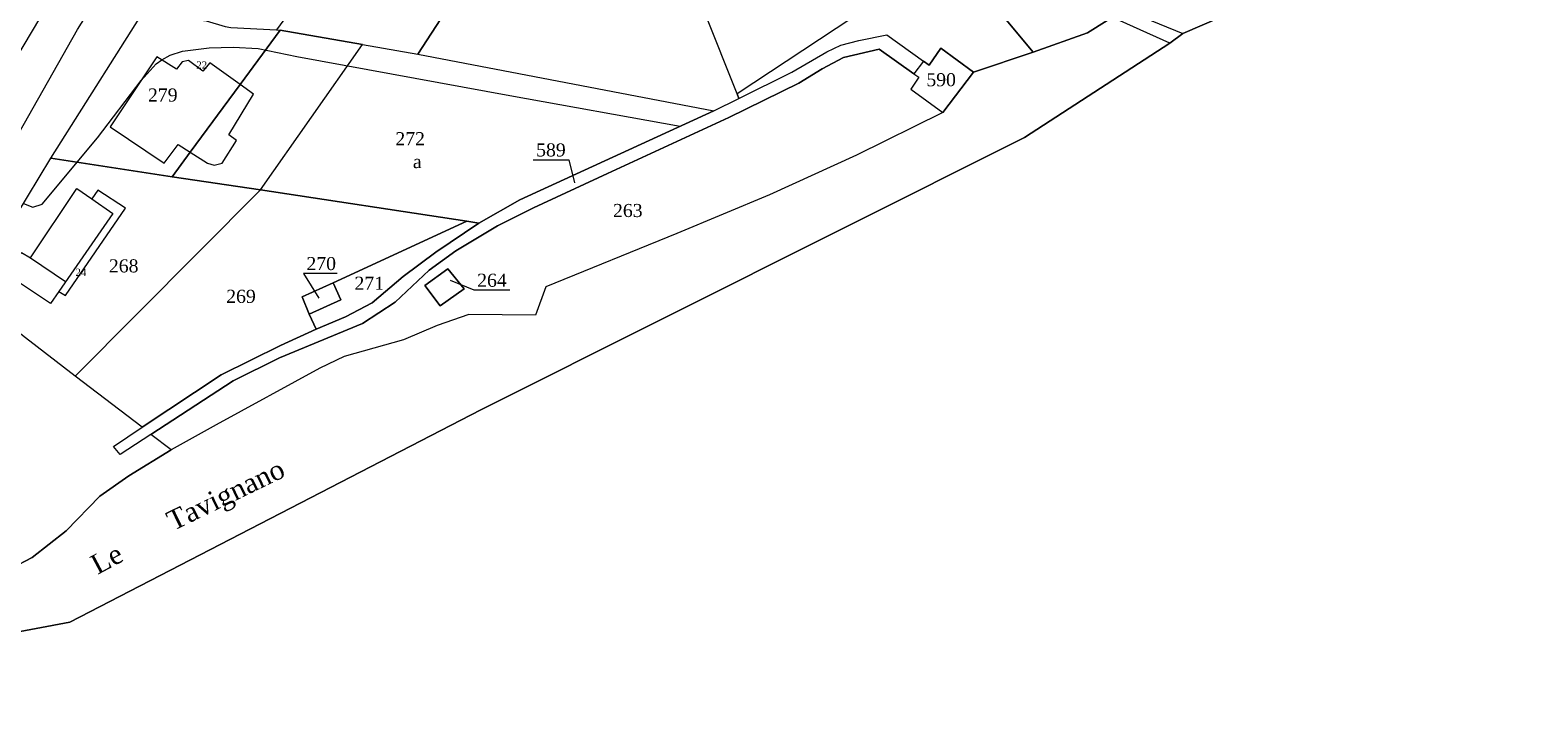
# Model space of a CAD drawing. Extents: x 1207245 to 1207999, y 6153356 to 6154119.
# Drawn here: x 1207515.9 to 1207745.1, y 6153434.3 to 6153538.1 of the extents above; entities that cross this region are included whole.
import ezdxf

# ---------------------------------------------------------------- set-up
doc = ezdxf.new("R2010")
doc.units = 0
doc.linetypes.add('CONTINU', pattern=[0])
for name, color, linetype in [('1LIEUDIT', 7, 'CONTINU'), ('1PARCELLE', 7, 'CONTINU'), ('1SECTION', 7, 'CONTINU'), ('1SUBDFISC', 7, 'CONTINU'), ('1SUBDSECT', 7, 'CONTINU'), ('1TRONFLUV', 7, 'CONTINU'), ('1TROUPARCELLE', 7, 'CONTINU'), ('1ZONCOMM', 7, 'CONTINU'), ('3BATIDUR', 7, 'CONTINU'), ('3BATILEGER', 7, 'CONTINU'), ('3CHEMIN', 7, 'CONTINU'), ('3FISCLINE', 7, 'CONTINUOUS'), ('3FLECHEPAR', 7, 'CONTINU'), ('3NUMVOIE', 7, 'CONTINU'), ('3PARCELLETEX', 7, 'CONTINU'), ('3SUBDFISCTEX', 7, 'CONTINU'), ('3TRONFLUVTEX', 7, 'CONTINU')]:
    doc.layers.add(name, color=color, linetype=linetype)
doc.styles.get("Standard").update_dxf_attribs({"font": 'Times New Roman'})

msp = doc.modelspace()

# ---------------------------------------------------------------- linework, layer by layer
at = {"layer": '1LIEUDIT'}
msp.add_lwpolyline([(1207760.18, 6153576.88), (1207726.14, 6153552.09), (1207692.52, 6153537.56), (1207690.54, 6153536.11), (1207668.28, 6153521.64), (1207584.96, 6153479.97), (1207522.04, 6153447.45), (1207457.66, 6153435.36)], dxfattribs=at)
at = {"layer": '1PARCELLE'}
for points in [[(1207725.49, 6153575.82), (1207721.75, 6153590.43), (1207692.89, 6153570.18), (1207659.84, 6153546.45), (1207669.59, 6153534.69), (1207677.92, 6153537.68), (1207721.03, 6153564.74), (1207725.49, 6153575.82)], [(1207614.26, 6153553.44), (1207615.98, 6153556.37), (1207616.98, 6153557.74), (1207618.53, 6153559.85), (1207625.2, 6153568.92), (1207627.66, 6153572.26), (1207627.86, 6153572.53), (1207633.5, 6153580.2), (1207634.35, 6153581.68), (1207634.75, 6153583.11), (1207637.65, 6153584.45), (1207639.16, 6153574.02), (1207641.13, 6153571.05), (1207650.35, 6153558.2), (1207656.99, 6153549.96), (1207624.25, 6153528.31), (1207614.26, 6153553.44)], [(1207620.67, 6153525.75), (1207624.49, 6153527.63), (1207624.25, 6153528.31), (1207614.26, 6153553.44), (1207615.98, 6153556.37), (1207616.98, 6153557.74), (1207613.39, 6153560.44), (1207590.78, 6153550.09), (1207588.65, 6153549.22), (1207585.78, 6153550.51), (1207575.32, 6153534.39), (1207620.67, 6153525.75)], [(1207554.24, 6153538.1), (1207566.86, 6153535.87), (1207575.32, 6153534.39), (1207585.78, 6153550.51), (1207568.41, 6153558.24), (1207553.67, 6153538.12), (1207554.24, 6153538.1)], [(1207659.84, 6153546.45), (1207656.99, 6153549.96), (1207624.25, 6153528.31), (1207624.49, 6153527.63), (1207632.6, 6153531.65), (1207637.97, 6153534.74), (1207640.1, 6153535.77), (1207642.86, 6153536.49), (1207647.15, 6153537.35), (1207652.78, 6153533.33), (1207653.63, 6153532.72), (1207655.45, 6153535.34), (1207660.44, 6153531.65), (1207669.59, 6153534.69), (1207659.84, 6153546.45)], [(1207503.27, 6153545.71), (1207492.88, 6153549.61), (1207486.32, 6153532.55), (1207484.23, 6153527.48), (1207473.86, 6153503.1), (1207487.81, 6153496.76), (1207488.33, 6153496.22), (1207490.49, 6153494.68), (1207517.59, 6153540.11), (1207509.62, 6153544.87), (1207503.27, 6153545.71)], [(1207537.69, 6153515.63), (1207519.12, 6153518.5), (1207535.19, 6153543.96), (1207536.45, 6153542.96), (1207540.21, 6153539.85), (1207542.9, 6153539.51), (1207545.8, 6153538.63), (1207546.68, 6153538.47), (1207553.67, 6153538.12), (1207554.24, 6153538.1), (1207548.1, 6153529.76), (1207540.47, 6153519.4), (1207537.69, 6153515.63)], [(1207534.44, 6153476.19), (1207529.76, 6153473.12), (1207528.71, 6153474.31), (1207533.11, 6153477.3), (1207545.2, 6153485.33), (1207554.28, 6153489.81), (1207559.77, 6153492.28), (1207564.26, 6153494.17), (1207568.36, 6153496.32), (1207573.1, 6153500.37), (1207578.08, 6153504.08), (1207584.67, 6153508.51), (1207590.95, 6153512.08), (1207620.67, 6153525.75), (1207624.49, 6153527.63), (1207632.6, 6153531.65), (1207637.97, 6153534.74), (1207640.1, 6153535.77), (1207642.86, 6153536.49), (1207647.15, 6153537.35), (1207652.78, 6153533.33), (1207651.31, 6153531.4), (1207645.99, 6153535.16), (1207640.53, 6153533.89), (1207637.27, 6153532.16), (1207633.69, 6153529.94), (1207622.99, 6153524.68), (1207604.4, 6153516.14), (1207593.07, 6153510.85), (1207587.51, 6153508.12), (1207581.17, 6153504.28), (1207577.07, 6153501.32), (1207571.85, 6153496.42), (1207566.85, 6153493.18), (1207554.15, 6153487.9), (1207547.06, 6153484.38), (1207534.44, 6153476.19)], [(1207551.22, 6153513.65), (1207537.69, 6153515.63), (1207540.47, 6153519.4), (1207548.1, 6153529.76), (1207554.24, 6153538.1), (1207566.86, 6153535.87), (1207575.32, 6153534.39), (1207620.67, 6153525.75), (1207590.95, 6153512.08), (1207584.67, 6153508.51), (1207582.82, 6153508.85), (1207551.22, 6153513.65)], [(1207534.44, 6153476.19), (1207547.06, 6153484.38), (1207554.15, 6153487.9), (1207566.85, 6153493.18), (1207571.85, 6153496.42), (1207577.07, 6153501.32), (1207581.17, 6153504.28), (1207587.51, 6153508.12), (1207593.07, 6153510.85), (1207604.4, 6153516.14), (1207622.99, 6153524.68), (1207633.69, 6153529.94), (1207637.27, 6153532.16), (1207640.53, 6153533.89), (1207645.99, 6153535.16), (1207651.31, 6153531.4), (1207652.07, 6153530.86), (1207650.85, 6153529.02), (1207655.77, 6153525.49), (1207642.52, 6153518.92), (1207629.18, 6153512.84), (1207615.02, 6153506.95), (1207594.94, 6153498.77), (1207593.38, 6153494.45), (1207583.14, 6153494.54), (1207578.3, 6153492.84), (1207573.12, 6153490.69), (1207564.03, 6153488.11), (1207560.33, 6153486.34), (1207544.46, 6153477.63), (1207537.56, 6153473.85), (1207534.44, 6153476.19)], [(1207652.78, 6153533.33), (1207651.31, 6153531.4), (1207652.07, 6153530.86), (1207650.85, 6153529.02), (1207655.77, 6153525.49), (1207660.44, 6153531.65), (1207655.45, 6153535.34), (1207653.63, 6153532.72), (1207652.78, 6153533.33)], [(1207522.82, 6153485.11), (1207515.24, 6153490.97), (1207507.61, 6153496.94), (1207506.58, 6153497.75), (1207519.12, 6153518.5), (1207537.69, 6153515.63), (1207551.22, 6153513.65), (1207522.82, 6153485.11)], [(1207533.11, 6153477.3), (1207522.82, 6153485.11), (1207551.22, 6153513.65), (1207582.82, 6153508.85), (1207562.38, 6153499.39), (1207557.64, 6153497.23), (1207558.69, 6153494.58), (1207559.77, 6153492.28), (1207554.28, 6153489.81), (1207545.2, 6153485.33), (1207533.11, 6153477.3)], [(1207562.38, 6153499.39), (1207582.82, 6153508.85), (1207584.67, 6153508.51), (1207578.08, 6153504.08), (1207573.1, 6153500.37), (1207568.36, 6153496.32), (1207564.26, 6153494.17), (1207559.77, 6153492.28), (1207558.69, 6153494.58), (1207563.56, 6153496.77), (1207562.38, 6153499.39)], [(1207562.38, 6153499.39), (1207563.56, 6153496.77), (1207558.69, 6153494.58), (1207557.64, 6153497.23), (1207562.38, 6153499.39)], [(1207579.94, 6153501.56), (1207576.41, 6153498.97), (1207578.77, 6153495.87), (1207582.41, 6153498.45), (1207579.94, 6153501.56)]]:
    msp.add_lwpolyline(points, close=True, dxfattribs=at)
msp.add_lwpolyline([(1207513.12, 6153455.73), (1207516.28, 6153457.35), (1207521.46, 6153461.43), (1207526.63, 6153466.75), (1207531.09, 6153469.84), (1207537.56, 6153473.85), (1207534.44, 6153476.19), (1207529.76, 6153473.12), (1207528.71, 6153474.31), (1207533.11, 6153477.3), (1207522.82, 6153485.11), (1207515.24, 6153490.97)], dxfattribs=at)
at = {"layer": '1SECTION'}
msp.add_lwpolyline([(1207760.18, 6153576.88), (1207726.14, 6153552.09), (1207692.52, 6153537.56), (1207690.54, 6153536.11), (1207668.28, 6153521.64), (1207584.96, 6153479.97), (1207522.04, 6153447.45), (1207457.66, 6153435.36)], dxfattribs=at)
at = {"layer": '1SUBDFISC'}
for points in [[(1207566.86, 6153535.87), (1207554.24, 6153538.1), (1207548.1, 6153529.76), (1207540.47, 6153519.4), (1207537.69, 6153515.63), (1207551.22, 6153513.65), (1207566.86, 6153535.87)], [(1207620.67, 6153525.75), (1207590.95, 6153512.08), (1207584.67, 6153508.51), (1207582.82, 6153508.85), (1207551.22, 6153513.65), (1207566.86, 6153535.87), (1207575.32, 6153534.39), (1207620.67, 6153525.75)]]:
    msp.add_lwpolyline(points, close=True, dxfattribs=at)
msp.add_lwpolyline([(1207513.12, 6153455.73), (1207516.28, 6153457.35), (1207521.46, 6153461.43), (1207526.63, 6153466.75), (1207531.09, 6153469.84), (1207537.56, 6153473.85), (1207534.44, 6153476.19), (1207529.76, 6153473.12), (1207528.71, 6153474.31), (1207533.11, 6153477.3), (1207522.82, 6153485.11), (1207515.24, 6153490.97)], dxfattribs=at)
at = {"layer": '1SUBDSECT'}
msp.add_lwpolyline([(1207760.18, 6153576.88), (1207726.14, 6153552.09), (1207692.52, 6153537.56), (1207690.54, 6153536.11), (1207668.28, 6153521.64), (1207584.96, 6153479.97), (1207522.04, 6153447.45), (1207457.66, 6153435.36)], dxfattribs=at)
at = {"layer": '1TRONFLUV'}
for points in [[(1207457.66, 6153435.36), (1207522.04, 6153447.45), (1207584.96, 6153479.97), (1207668.28, 6153521.64), (1207690.54, 6153536.11), (1207692.52, 6153537.56), (1207726.14, 6153552.09), (1207760.18, 6153576.88)], [(1207721.03, 6153564.74), (1207677.92, 6153537.68), (1207669.59, 6153534.69), (1207660.44, 6153531.65), (1207660.44, 6153531.65), (1207655.77, 6153525.49), (1207642.52, 6153518.92), (1207629.18, 6153512.84), (1207615.02, 6153506.95), (1207594.94, 6153498.77), (1207593.38, 6153494.45), (1207583.14, 6153494.54), (1207578.3, 6153492.84), (1207573.12, 6153490.69), (1207564.03, 6153488.11), (1207560.33, 6153486.34), (1207544.46, 6153477.63), (1207537.56, 6153473.85), (1207531.09, 6153469.84), (1207526.63, 6153466.75), (1207521.46, 6153461.43), (1207516.28, 6153457.35), (1207513.12, 6153455.73)]]:
    msp.add_lwpolyline(points, dxfattribs=at)
at = {"layer": '1TROUPARCELLE'}
msp.add_lwpolyline([(1207576.41, 6153498.97), (1207579.94, 6153501.56), (1207582.41, 6153498.45), (1207578.77, 6153495.87), (1207576.41, 6153498.97)], close=True, dxfattribs=at)
at = {"layer": '1ZONCOMM'}
msp.add_lwpolyline([(1207450.02, 6153434.29), (1207453.92, 6153438.85), (1207457.57, 6153444.26), (1207473.57, 6153454.8), (1207494.66, 6153487.86), (1207523.22, 6153538.19), (1207533.52, 6153554.5), (1207594.07, 6153627.35), (1207597.46, 6153632.4), (1207650.7, 6153703.04), (1207645.2, 6153719.33), (1207644.94, 6153747.03)], dxfattribs=at)
msp.add_lwpolyline([(1207450.02, 6153434.29), (1207453.92, 6153438.85), (1207457.57, 6153444.26), (1207473.57, 6153454.8), (1207494.66, 6153487.86), (1207523.22, 6153538.19), (1207533.52, 6153554.5), (1207594.07, 6153627.35), (1207597.46, 6153632.4), (1207650.7, 6153703.04), (1207645.2, 6153719.33), (1207644.94, 6153747.03)], dxfattribs=at)
at = {"layer": '3BATIDUR'}
for points in [[(1207528.19, 6153523.29), (1207536.5, 6153517.71), (1207538.61, 6153520.58), (1207540.47, 6153519.4), (1207548.1, 6153529.76), (1207543.48, 6153533.05), (1207542.42, 6153531.8), (1207540.2, 6153533.44), (1207539.22, 6153533.25), (1207538.36, 6153532.12), (1207535.35, 6153533.98), (1207528.19, 6153523.29)], [(1207548.1, 6153529.76), (1207540.47, 6153519.4), (1207543.09, 6153517.72), (1207544.14, 6153517.42), (1207545.38, 6153517.69), (1207547.58, 6153521.2), (1207546.36, 6153522.04), (1207550.17, 6153528.29), (1207548.1, 6153529.76)], [(1207520.34, 6153498.08), (1207519.06, 6153496.25), (1207512.46, 6153500.63), (1207514.65, 6153504.03), (1207516, 6153503.23), (1207523.1, 6153513.85), (1207525.41, 6153512.25), (1207528.59, 6153510.03), (1207520.34, 6153498.08)], [(1207562.38, 6153499.39), (1207557.64, 6153497.23), (1207558.69, 6153494.58), (1207563.56, 6153496.77), (1207562.38, 6153499.39)], [(1207576.41, 6153498.97), (1207579.94, 6153501.56), (1207582.41, 6153498.45), (1207578.77, 6153495.87), (1207576.41, 6153498.97)]]:
    msp.add_lwpolyline(points, close=True, dxfattribs=at)
at = {"layer": '3BATILEGER'}
msp.add_lwpolyline([(1207520.34, 6153498.08), (1207521.37, 6153497.43), (1207530.57, 6153510.83), (1207526.34, 6153513.58), (1207525.41, 6153512.25), (1207528.59, 6153510.03), (1207520.34, 6153498.08)], close=True, dxfattribs=at)
at = {"layer": '3CHEMIN'}
for points in [[(1207536.11, 6153533.52), (1207537.42, 6153534.24), (1207539.27, 6153534.84), (1207543.39, 6153535.36), (1207547.03, 6153535.47), (1207550.89, 6153535.28), (1207556.8, 6153534.02), (1207589.43, 6153528.09), (1207615.53, 6153523.39)], [(1207514.92, 6153511.55), (1207516.36, 6153510.98), (1207517.81, 6153511.45), (1207526.25, 6153521.61), (1207532.94, 6153530.39)]]:
    msp.add_lwpolyline(points, dxfattribs=at)
at = {"layer": '3FISCLINE'}
for points in [[(1207690.54, 6153536.11), (1207678.39, 6153541.56), (1207679.14, 6153543.08), (1207692.52, 6153537.56)], [(1207532.94, 6153530.39), (1207535.27, 6153532.93), (1207536.11, 6153533.52)], [(1207516, 6153503.23), (1207521.38, 6153499.6)]]:
    msp.add_lwpolyline(points, dxfattribs=at)
at = {"layer": '3FLECHEPAR'}
for points in [[(1207592.99, 6153518.24), (1207598.45, 6153518.23), (1207599.33, 6153514.68)], [(1207562.99, 6153500.83), (1207557.81, 6153500.84), (1207560.15, 6153497.02)], [(1207589.42, 6153498.28), (1207583.96, 6153498.29), (1207580.35, 6153499.76)]]:
    msp.add_lwpolyline(points, dxfattribs=at)

# ---------------------------------------------------------------- texts
at = {"layer": '3NUMVOIE'}
for s, p in [('22', (1207541.4, 6153532.19)), ('24', (1207522.89, 6153500.46))]:
    msp.add_text(s, height=1.1, dxfattribs=at).set_placement(p)
at = {"layer": '3PARCELLETEX'}
for s, p in [('590', (1207653.22, 6153529.49)), ('279', (1207534, 6153527.15)), ('272', (1207571.89, 6153520.46)), ('589', (1207593.45, 6153518.74)), ('263', (1207605.23, 6153509.47)), ('268', (1207528.01, 6153500.99)), ('270', (1207558.27, 6153501.34)), ('271', (1207565.63, 6153498.33)), ('264', (1207584.42, 6153498.79)), ('269', (1207545.98, 6153496.33))]:
    msp.add_text(s, height=2, dxfattribs=at).set_placement(p)
at = {"layer": '3SUBDFISCTEX'}
msp.add_text('a', height=2, dxfattribs=at).set_placement((1207574.57, 6153516.96))
at = {"layer": '3TRONFLUVTEX'}
for s, rotation, p in [('Tavignano', 25.9, (1207537.83, 6153461.37)), ('Le', 28.1, (1207526.27, 6153454.67))]:
    msp.add_text(s, height=3, rotation=rotation, dxfattribs=at).set_placement(p)

doc.saveas('drawing.dxf')
